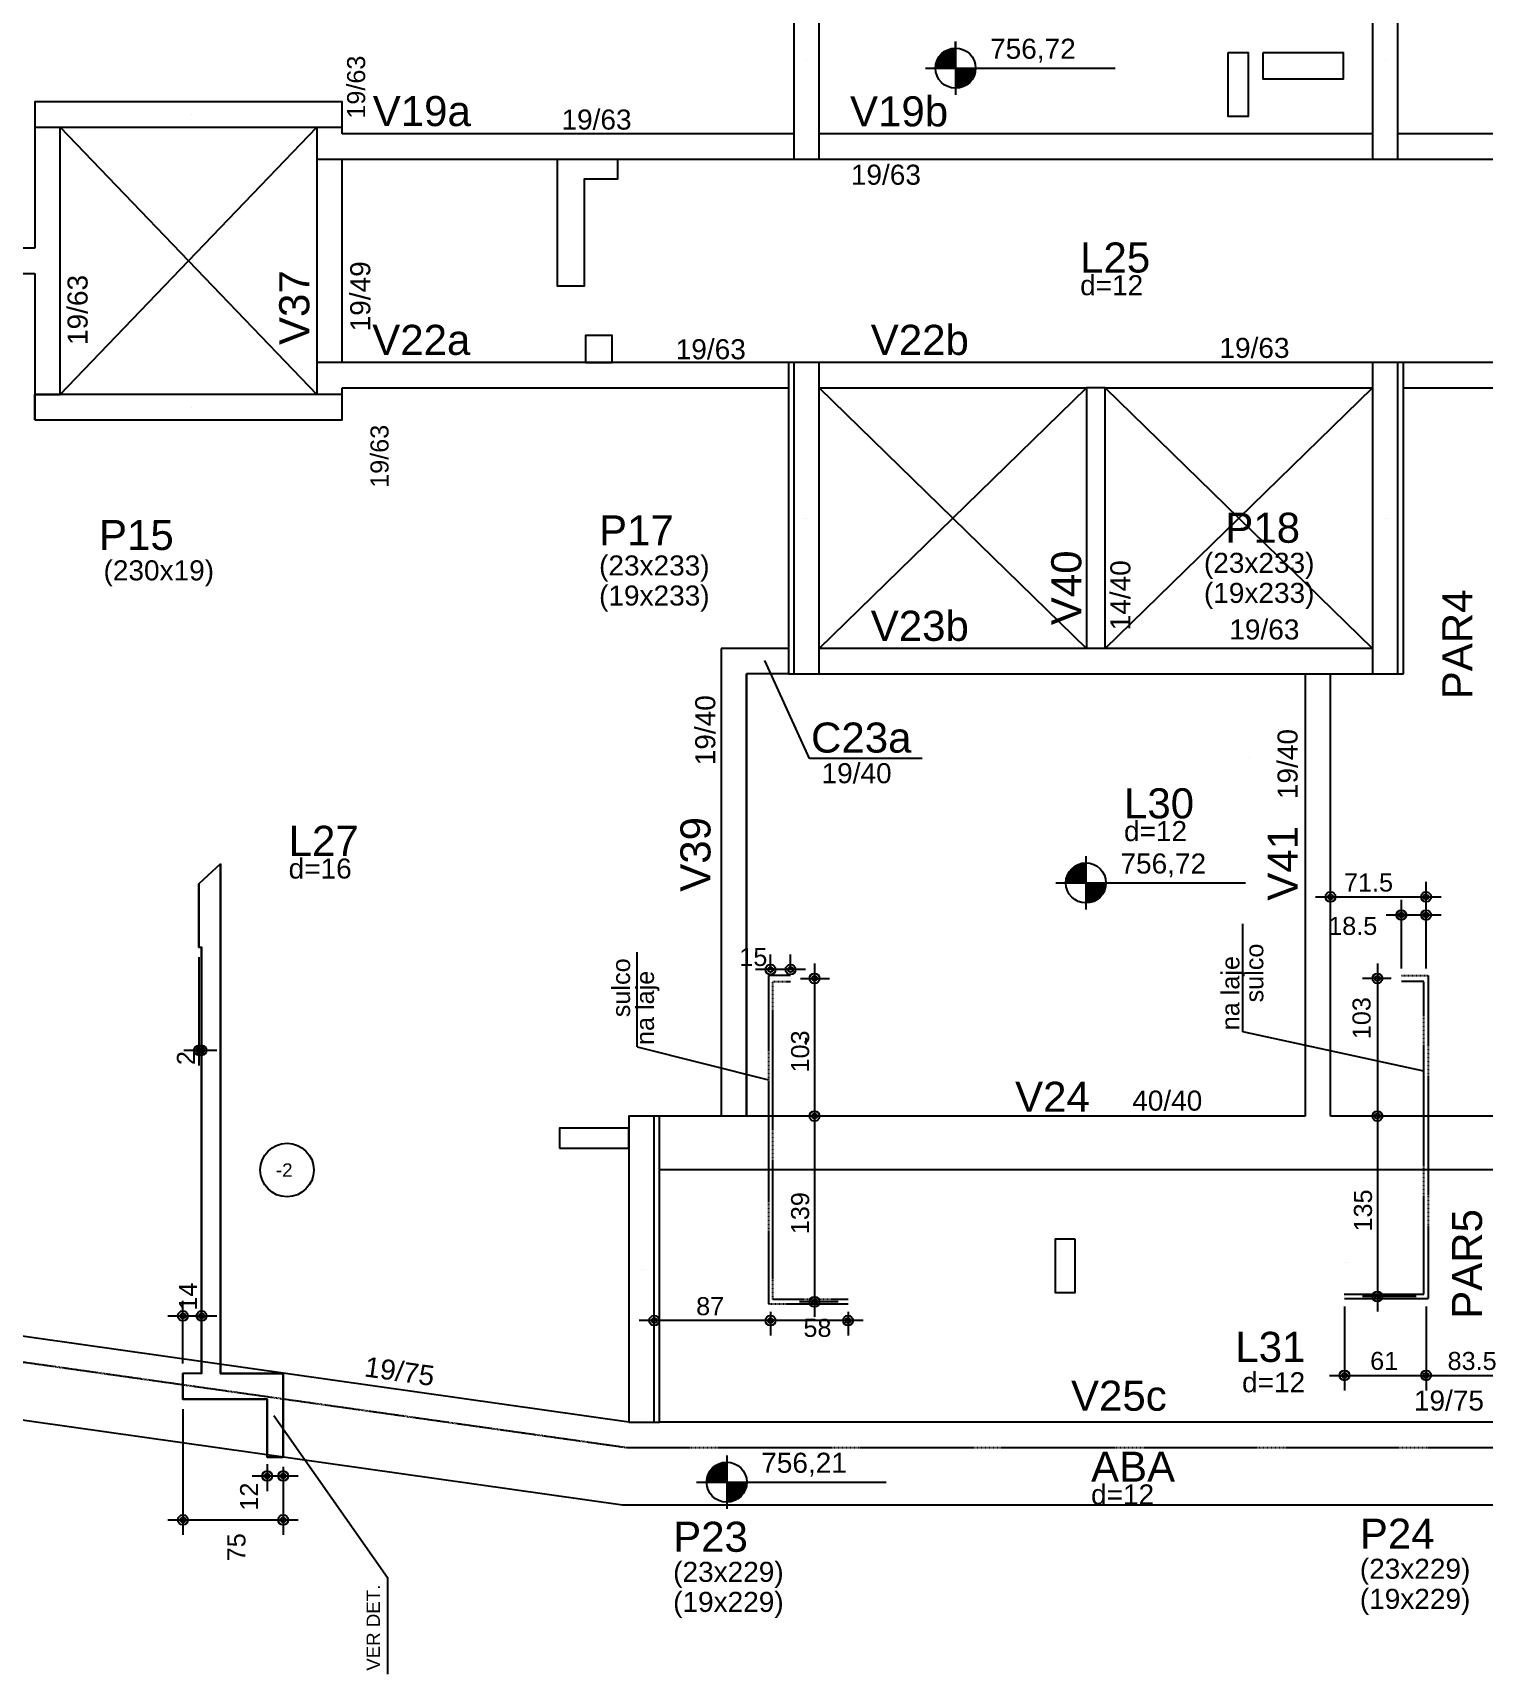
# Model space of a CAD drawing. Header units: millimetres. Extents: x 36428 to 40439, y 1072 to 6380.
# Drawn here: x 37424 to 38510, y 1879 to 3107 of the extents above; entities that cross this region are included whole.
import ezdxf

# ---------------------------------------------------------------- set-up
doc = ezdxf.new("R2010")
doc.units = ezdxf.units.MM
doc.linetypes.add('ESTILO_TQS_0001', pattern=[1, 0.7, -0.3])
for name, color, linetype in [('1', 4, 'Continuous'), ('10', 13, 'Continuous'), ('11', 22, 'Continuous'), ('12', 3, 'Continuous'), ('13', 76, 'Continuous'), ('18', 9, 'Continuous'), ('201', 7, 'ESTILO_TQS_0001'), ('211', 7, 'ESTILO_TQS_0001'), ('241', 12, 'Continuous'), ('242', 3, 'Continuous'), ('26', 1, 'Continuous'), ('27', 10, 'Continuous'), ('3', 2, 'Continuous'), ('30', 15, 'Continuous'), ('4', 1, 'Continuous'), ('42', 7, 'Continuous'), ('8', 5, 'Continuous'), ('9', 3, 'Continuous')]:
    doc.layers.add(name, color=color, linetype=linetype)
doc.styles.get("Standard").update_dxf_attribs({"font": 'arial.ttf'})

msp = doc.modelspace()

# ---------------------------------------------------------------- linework, layer by layer
for p, q in [((38114.71, 3095.75), (38114.71, 3100.75)), ((38114.71, 3100.75), (38114.71, 3060.75)), ((38092.21, 3080.75), (38234.12, 3080.75)), ((38212.29, 2491.05), (38212.29, 2451.05)), ((38189.79, 2471.05), (38331.7, 2471.05)), ((38002.94, 2350.17), (38002.94, 2355.17)), ((37943.49, 2042.61), (37943.49, 2002.61)), ((37920.99, 2022.61), (38062.9, 2022.61))]:
    msp.add_line(p, q)
for centre in [(38114.71, 3080.75), (38212.29, 2471.05), (37943.49, 2022.61)]:
    msp.add_circle(centre, 15)
at = {"layer": '1'}
for p, q in [((37425.78, 3055.58), (37425.78, 3055.58)), ((37425.78, 3055.58), (37425.78, 3036.58)), ((37425.78, 3036.58), (37444.78, 3036.58)), ((37655.78, 3031.58), (37655.78, 3036.58)), ((37655.78, 2836.58), (37655.78, 2841.58)), ((37425.78, 2836.58), (37444.78, 2836.58)), ((37425.78, 2817.58), (37425.78, 2836.58)), ((37425.78, 2817.58), (37425.78, 2817.58)), ((37989.78, 2646.58), (37939.28, 2646.58)), ((37989.78, 2627.58), (37958.28, 2627.58)), ((37958.28, 2627.58), (37958.28, 2296.58)), ((36516.28, 2196.76), (37865.53, 2005.58)), ((37870.28, 2067.52), (37168.28, 2166.99)), ((37865.53, 2005.58), (38574.03, 2005.58))]:
    msp.add_line(p, q, dxfattribs=at)
for points in [[(37425.78, 3036.58), (37425.78, 2946.08)], [(37444.78, 2936.58), (37444.78, 3036.58)], [(37636.78, 3036.58), (37636.78, 3027.08)], [(37636.78, 3027.08), (37636.78, 2851.08)], [(37993.78, 3031.58), (37655.78, 3031.58)], [(38426.78, 3031.58), (38012.78, 3031.58)], [(38783.78, 3031.58), (38445.78, 3031.58)], [(37636.78, 3012.58), (37993.78, 3012.58)], [(37655.78, 2860.58), (37655.78, 3012.58)], [(38012.78, 3012.58), (38426.78, 3012.58)], [(38445.78, 3012.58), (38802.78, 3012.58)], [(37425.78, 2946.08), (37156.78, 2946.08)], [(37444.78, 2836.58), (37444.78, 2936.58)], [(37156.78, 2927.08), (37425.78, 2927.08)], [(37425.78, 2927.08), (37425.78, 2836.58)], [(37989.78, 2860.58), (37636.78, 2860.58)], [(37636.78, 2851.08), (37636.78, 2836.58)], [(38219.28, 2860.58), (38012.78, 2860.58)], [(38426.78, 2860.58), (38219.28, 2860.58)], [(38802.78, 2860.58), (38449.78, 2860.58)], [(37655.78, 2841.58), (37989.78, 2841.58)], [(38012.78, 2841.58), (38212.78, 2841.58)], [(38212.78, 2841.58), (38212.78, 2646.58)], [(38226.78, 2841.58), (38212.78, 2841.58)], [(38226.78, 2841.58), (38426.78, 2841.58)], [(38226.78, 2646.58), (38226.78, 2841.58)], [(38449.78, 2841.58), (38783.78, 2841.58)], [(37939.28, 2646.58), (37939.28, 2399.08)], [(38053.78, 2646.58), (38012.78, 2646.58)], [(38212.78, 2646.58), (38053.78, 2646.58)], [(38226.78, 2646.58), (38212.78, 2646.58)], [(38385.78, 2646.58), (38226.78, 2646.58)], [(38426.78, 2646.58), (38385.78, 2646.58)], [(37958.28, 2408.58), (37958.28, 2627.58)], [(38012.78, 2627.58), (38219.28, 2627.58)], [(38219.28, 2627.58), (38395.28, 2627.58)], [(38376.28, 2627.58), (38376.28, 2408.58)], [(38395.28, 2627.58), (38426.78, 2627.58)], [(38395.28, 2399.08), (38395.28, 2627.58)], [(37958.28, 2296.58), (37958.28, 2408.58)], [(38376.28, 2408.58), (38376.28, 2296.58)], [(37939.28, 2399.08), (37939.28, 2296.58)], [(38395.28, 2296.58), (38395.28, 2399.08)], [(37939.28, 2296.58), (37893.28, 2296.58)], [(38219.78, 2296.58), (37939.28, 2296.58)], [(38376.28, 2296.58), (38219.78, 2296.58)], [(38546.78, 2296.58), (38395.28, 2296.58)], [(37893.28, 2256.58), (38053.78, 2256.58)], [(38053.78, 2256.58), (38210.28, 2256.58)], [(38210.28, 2256.58), (38385.78, 2256.58)], [(38385.78, 2256.58), (38546.78, 2256.58)], [(37881.78, 2067.58), (37881.78, 2067.58)], [(38210.28, 2067.58), (37893.28, 2067.58)], [(38546.78, 2067.58), (38210.28, 2067.58)]]:
    msp.add_lwpolyline(points, dxfattribs=at)
at = {"layer": '18'}
for p, q in [((37564.62, 2485.34), (37564.62, 2103.89)), ((37548.62, 2423.08), (37548.62, 2470.34)), ((37550.62, 2103.89), (37550.62, 2423.08)), ((37536.62, 2084.7), (37536.62, 2103.89)), ((37550.62, 2103.89), (37536.62, 2103.89)), ((37550.62, 2103.89), (37550.62, 2103.89)), ((37564.62, 2103.89), (37611.62, 2103.89)), ((37611.62, 2103.89), (37611.62, 2041.27)), ((37599.62, 2084.7), (37536.62, 2084.7)), ((37599.62, 2041.27), (37599.62, 2084.7)), ((37611.62, 2041.27), (37599.62, 2041.27))]:
    msp.add_line(p, q, dxfattribs=at)
at = {"layer": '201', "linetype": 'ESTILO_TQS_0001'}
msp.add_line((37156.78, 2149.43), (37868.57, 2048.58), dxfattribs=at)
at = {"layer": '201'}
msp.add_line((38219.78, 2048.58), (38569.28, 2048.58), dxfattribs=at)
at = {"layer": '201', "linetype": 'ESTILO_TQS_0001'}
for points in [[(37868.57, 2048.58), (37881.78, 2048.58)], [(37881.78, 2048.58), (38219.78, 2048.58)]]:
    msp.add_lwpolyline(points, dxfattribs=at)
at = {"layer": '211'}
for points in [[(37991.3, 2401.77), (37974.66, 2401.77), (37974.66, 2155.95), (38034.28, 2155.95)], [(38034.28, 2159.2), (37977.91, 2159.2), (37977.91, 2397.38), (37991.27, 2397.38)], [(38448.28, 2401.76), (38468.4, 2401.76), (38468.4, 2159.89), (38405.44, 2159.89)], [(38405.44, 2163.26), (38465.15, 2163.26), (38465.15, 2397.38), (38448.28, 2397.38)]]:
    msp.add_lwpolyline(points, dxfattribs=at)
at = {"layer": '241'}
for p, q in [((37444.78, 3036.58), (37636.78, 2836.58)), ((37444.78, 2836.58), (37636.78, 3036.58)), ((38012.78, 2646.58), (38212.78, 2841.58)), ((38012.78, 2841.58), (38212.78, 2646.58)), ((38226.78, 2646.58), (38426.78, 2841.58)), ((38226.78, 2841.58), (38426.78, 2646.58))]:
    msp.add_line(p, q, dxfattribs=at)
at = {"layer": '242'}
for p, q in [((38003.28, 3087.58), (38003.28, 3087.58)), ((38436.28, 3087.58), (38436.28, 3087.58)), ((37542.78, 3046.08), (37542.78, 3046.08)), ((37542.78, 2827.08), (37542.78, 2827.08)), ((38001.28, 2744.08), (38001.28, 2744.08)), ((38003.28, 2744.08), (38003.28, 2744.08)), ((38436.28, 2744.08), (38436.28, 2744.08)), ((38438.28, 2744.08), (38438.28, 2744.08)), ((38334.49, 2564.74), (38334.49, 2564.74)), ((38406.43, 2186.7), (38406.43, 2186.7)), ((38408.43, 2186.7), (38408.43, 2186.7)), ((37879.78, 2182.08), (37879.78, 2182.08)), ((37881.78, 2182.08), (37881.78, 2182.08))]:
    msp.add_line(p, q, dxfattribs=at)
at = {"layer": '26'}
for p, q in [((38005.52, 2564.05), (37972.08, 2637.55)), ((38089.79, 2564.05), (38005.52, 2564.05)), ((38329.67, 2359.5), (38329.67, 2440.35)), ((37876.49, 2348.47), (37876.49, 2419.32)), ((38465.15, 2330.3), (38329.67, 2359.5)), ((37876.49, 2348.47), (37974.66, 2323.74)), ((37604.62, 2072.58), (37689.59, 1951.35)), ((37689.59, 1951.35), (37689.59, 1878.93))]:
    msp.add_line(p, q, dxfattribs=at)
at = {"layer": '26', "color": 3, "linetype": 'Continuous'}
for p, q in [((38395.28, 2422.82), (38395.28, 2471.81)), ((38466.78, 2407.07), (38466.78, 2471.81)), ((38384.03, 2460.56), (38478.03, 2460.56)), ((38448.28, 2407.07), (38448.28, 2458.28)), ((38466.78, 2407.08), (38466.78, 2458.28)), ((38478.03, 2447.03), (38437.03, 2447.03)), ((37548.62, 2423.08), (37548.62, 2423.08)), ((37550.62, 2423.08), (37550.62, 2423.08)), ((37548.62, 2415.58), (37548.62, 2334.51)), ((37550.62, 2415.58), (37550.62, 2334.51)), ((37976.28, 2407.08), (37976.28, 2417.43)), ((37991.28, 2407.08), (37991.28, 2417.43)), ((38009.21, 2410.83), (38009.21, 2285.33)), ((38395.28, 2415.32), (38395.28, 2415.32)), ((38430.35, 2410.82), (38430.35, 2285.33)), ((38002.53, 2406.18), (37965.03, 2406.18)), ((37976.28, 2399.58), (37976.28, 2399.58)), ((37991.28, 2399.58), (37991.28, 2399.58)), ((37991.28, 2399.58), (37991.28, 2399.58)), ((37998.78, 2399.58), (38020.46, 2399.58)), ((38440.78, 2399.57), (38419.1, 2399.57)), ((38448.28, 2399.57), (38448.28, 2399.57)), ((38448.28, 2399.57), (38448.28, 2399.57)), ((38466.78, 2399.58), (38466.78, 2399.58)), ((38466.78, 2399.57), (38466.78, 2399.57)), ((37561.87, 2345.76), (37537.37, 2345.76)), ((38009.21, 2307.83), (38009.21, 2146.33)), ((38430.35, 2307.83), (38430.35, 2150.33)), ((38001.98, 2296.58), (37997.96, 2296.58)), ((38016.24, 2296.58), (37997.96, 2296.58)), ((38009.48, 2296.58), (38009.48, 2296.58)), ((38023.74, 2296.58), (38023.74, 2296.58)), ((38426.6, 2296.58), (38419.1, 2296.58)), ((38430.35, 2296.58), (38430.35, 2296.58)), ((38434.1, 2296.58), (38434.1, 2296.58)), ((37536.62, 2111.39), (37536.62, 2158.25)), ((37550.62, 2145.63), (37550.62, 2158.25)), ((37889.28, 2150.88), (37889.28, 2154.77)), ((37976.28, 2157.58), (37976.28, 2157.58)), ((37976.28, 2157.58), (37976.28, 2157.58)), ((37976.28, 2150.08), (37976.28, 2132.27)), ((37976.28, 2150.08), (37976.28, 2132.27)), ((38026.78, 2157.58), (37997.96, 2157.58)), ((38034.28, 2157.58), (38034.28, 2157.58)), ((38034.28, 2157.58), (38034.28, 2157.58)), ((38034.28, 2150.08), (38034.28, 2132.27)), ((38405.78, 2161.63), (38405.78, 2161.63)), ((38405.78, 2154.13), (38405.78, 2091.28)), ((38459.28, 2161.58), (38419.1, 2161.58)), ((38466.78, 2161.58), (38466.78, 2161.58)), ((38466.78, 2161.58), (38466.78, 2161.58)), ((38466.78, 2161.58), (38466.78, 2161.58)), ((38466.78, 2154.08), (38466.78, 2091.28)), ((38466.78, 2154.08), (38466.78, 2091.28)), ((37525.37, 2147), (37561.87, 2147)), ((37550.62, 2138.13), (37550.62, 2138.13)), ((37987.53, 2143.52), (37878.03, 2143.52)), ((37889.28, 2143.38), (37889.28, 2143.38)), ((38045.53, 2143.52), (37965.03, 2143.52)), ((37536.62, 2103.89), (37536.62, 2103.89)), ((38394.53, 2102.53), (38478.03, 2102.53)), ((38455.53, 2102.53), (38561.53, 2102.53)), ((37536.62, 2084.7), (37536.62, 2084.7)), ((37536.62, 2077.2), (37536.62, 1983.14)), ((37599.62, 2043.54), (37599.62, 2043.54)), ((37611.62, 2041.55), (37611.62, 2041.55)), ((37611.62, 2041.27), (37611.62, 2041.27)), ((37588.37, 2027.24), (37622.87, 2027.24)), ((37599.62, 2036.04), (37599.62, 2015.99)), ((37611.62, 2034.05), (37611.62, 2015.99)), ((37611.62, 2033.77), (37611.62, 1983.14)), ((37525.37, 1994.39), (37622.87, 1994.39))]:
    msp.add_line(p, q, dxfattribs=at)
for centre, radius in [((38395.28, 2460.56), 3.75), ((38395.28, 2460.56), 1.87), ((38466.78, 2460.56), 3.75), ((38466.78, 2460.56), 1.87), ((38448.28, 2447.03), 3.75), ((38448.28, 2447.03), 1.87), ((38466.78, 2447.03), 3.75), ((38466.78, 2447.03), 1.87), ((37976.28, 2406.18), 3.75), ((37976.28, 2406.18), 1.87), ((37991.28, 2406.18), 3.75), ((37991.28, 2406.18), 1.87), ((38009.21, 2399.58), 3.75), ((38009.21, 2399.58), 1.87), ((38430.35, 2399.57), 3.75), ((38430.35, 2399.57), 1.87), ((37548.62, 2345.76), 3.75), ((37548.62, 2345.76), 1.87), ((37550.62, 2345.76), 3.75), ((37550.62, 2345.76), 1.87), ((38009.21, 2296.58), 3.75), ((38009.21, 2296.58), 3.75), ((38009.21, 2296.58), 1.87), ((38009.21, 2296.58), 1.87), ((38430.35, 2296.58), 3.75), ((38430.35, 2296.58), 3.75), ((38430.35, 2296.58), 1.87), ((38430.35, 2296.58), 1.87), ((38430.35, 2161.58), 3.75), ((38430.35, 2161.58), 1.87), ((37536.62, 2147), 3.75), ((37550.62, 2147), 3.75), ((38009.21, 2157.58), 3.75), ((38009.21, 2157.58), 1.87), ((37536.62, 2147), 1.87), ((37550.62, 2147), 1.87), ((37889.28, 2143.52), 3.75), ((37889.28, 2143.52), 1.87), ((37976.28, 2143.52), 3.75), ((37976.28, 2143.52), 3.75), ((37976.28, 2143.52), 1.87), ((37976.28, 2143.52), 1.87), ((38034.28, 2143.52), 3.75), ((38034.28, 2143.52), 1.87), ((38405.78, 2102.53), 3.75), ((38405.78, 2102.53), 1.87), ((38466.78, 2102.53), 3.75), ((38466.78, 2102.53), 3.75), ((38466.78, 2102.53), 1.87), ((38466.78, 2102.53), 1.87), ((37599.62, 2027.24), 3.75), ((37599.62, 2027.24), 1.87), ((37611.62, 2027.24), 3.75), ((37611.62, 2027.24), 1.87), ((37536.62, 1994.39), 3.75), ((37536.62, 1994.39), 1.87), ((37611.62, 1994.39), 3.75), ((37611.62, 1994.39), 1.87)]:
    msp.add_circle(centre, radius, dxfattribs=at)
at = {"layer": '26'}
msp.add_circle((37614.53, 2256.18), 20, dxfattribs=at)
at = {"layer": '27'}
for points in [[(38114.71, 3080.75), (38111.67, 3095.43), (38110.29, 3095.08)], [(38114.71, 3080.75), (38112.85, 3095.63), (38111.67, 3095.43)], [(38114.71, 3080.75), (38114.71, 3095.75), (38112.85, 3095.63)], [(38114.71, 3080.75), (38099.88, 3082.98), (38099.75, 3081.77)], [(38114.71, 3080.75), (38100.01, 3083.72), (38099.88, 3082.98)], [(38114.71, 3080.75), (38100.23, 3084.66), (38100.01, 3083.72)], [(38114.71, 3080.75), (38100.67, 3086.02), (38100.23, 3084.66)], [(38114.71, 3080.75), (38101.28, 3087.43), (38100.67, 3086.02)], [(38114.71, 3080.75), (38101.86, 3088.48), (38101.28, 3087.43)], [(38114.71, 3080.75), (38102.5, 3089.46), (38101.86, 3088.48)], [(38114.71, 3080.75), (38103.69, 3090.92), (38102.5, 3089.46)], [(38114.71, 3080.75), (38104.51, 3091.74), (38103.69, 3090.92)], [(38114.71, 3080.75), (38105.07, 3092.24), (38104.51, 3091.74)], [(38114.71, 3080.75), (38105.75, 3092.78), (38105.07, 3092.24)], [(38114.71, 3080.75), (38106.35, 3093.2), (38105.75, 3092.78)], [(38114.71, 3080.75), (38107.12, 3093.69), (38106.35, 3093.2)], [(38114.71, 3080.75), (38107.8, 3094.06), (38107.12, 3093.69)], [(38114.71, 3080.75), (38108.7, 3094.49), (38107.8, 3094.06)], [(38114.71, 3080.75), (38109.2, 3094.7), (38108.7, 3094.49)], [(38114.71, 3080.75), (38110.29, 3095.08), (38109.2, 3094.7)], [(38114.71, 3080.75), (38099.74, 3081.68), (38099.71, 3080.75)], [(38114.71, 3080.75), (38099.71, 3080.75), (38114.71, 3080.75)], [(38114.71, 3080.75), (38099.75, 3081.77), (38099.74, 3081.68)], [(38114.71, 3080.75), (38129.71, 3080.75), (38129.59, 3078.89)], [(38114.71, 3080.75), (38129.59, 3078.89), (38129.4, 3077.7)], [(38114.71, 3080.75), (38129.4, 3077.7), (38129.04, 3076.33)], [(38114.71, 3080.75), (38129.04, 3076.33), (38128.66, 3075.23)], [(38114.71, 3080.75), (38128.66, 3075.23), (38128.45, 3074.74)], [(38114.71, 3080.75), (38128.45, 3074.74), (38128.03, 3073.84)], [(38114.71, 3080.75), (38128.03, 3073.84), (38127.65, 3073.16)], [(38114.71, 3080.75), (38127.65, 3073.16), (38127.16, 3072.38)], [(38114.71, 3080.75), (38127.16, 3072.38), (38126.74, 3071.79)], [(38114.71, 3080.75), (38126.74, 3071.79), (38126.21, 3071.11)], [(38114.71, 3080.75), (38126.21, 3071.11), (38125.71, 3070.55)], [(38114.71, 3080.75), (38125.71, 3070.55), (38124.89, 3069.73)], [(38114.71, 3080.75), (38124.89, 3069.73), (38123.42, 3068.53)], [(38114.71, 3080.75), (38123.42, 3068.53), (38122.44, 3067.89)], [(38114.71, 3080.75), (38122.44, 3067.89), (38121.39, 3067.32)], [(38114.71, 3080.75), (38121.39, 3067.32), (38119.99, 3066.7)], [(38114.71, 3080.75), (38119.99, 3066.7), (38118.63, 3066.27)], [(38114.71, 3080.75), (38118.63, 3066.27), (38117.68, 3066.04)], [(38114.71, 3080.75), (38117.68, 3066.04), (38116.94, 3065.91)], [(38114.71, 3080.75), (38116.94, 3065.91), (38115.74, 3065.78)], [(38114.71, 3080.75), (38115.74, 3065.78), (38115.64, 3065.78)], [(38114.71, 3080.75), (38115.64, 3065.78), (38114.71, 3065.75)], [(38114.71, 3080.75), (38114.71, 3065.75), (38114.71, 3080.75)], [(38212.29, 2471.05), (38201.27, 2481.22), (38200.07, 2479.76)], [(38212.29, 2471.05), (38202.08, 2482.05), (38201.27, 2481.22)], [(38212.29, 2471.05), (38202.65, 2482.54), (38202.08, 2482.05)], [(38212.29, 2471.05), (38203.33, 2483.08), (38202.65, 2482.54)], [(38212.29, 2471.05), (38203.92, 2483.5), (38203.33, 2483.08)], [(38212.29, 2471.05), (38204.7, 2483.99), (38203.92, 2483.5)], [(38212.29, 2471.05), (38205.38, 2484.36), (38204.7, 2483.99)], [(38212.29, 2471.05), (38206.28, 2484.79), (38205.38, 2484.36)], [(38212.29, 2471.05), (38206.77, 2485), (38206.28, 2484.79)], [(38212.29, 2471.05), (38207.87, 2485.38), (38206.77, 2485)], [(38212.29, 2471.05), (38209.24, 2485.74), (38207.87, 2485.38)], [(38212.29, 2471.05), (38210.43, 2485.93), (38209.24, 2485.74)], [(38212.29, 2471.05), (38212.29, 2486.05), (38210.43, 2485.93)], [(38212.29, 2471.05), (38197.32, 2471.98), (38197.29, 2471.05)], [(38212.29, 2471.05), (38197.29, 2471.05), (38212.29, 2471.05)], [(38212.29, 2471.05), (38197.45, 2473.28), (38197.32, 2472.07)], [(38212.29, 2471.05), (38197.32, 2472.07), (38197.32, 2471.98)], [(38212.29, 2471.05), (38197.58, 2474.02), (38197.45, 2473.28)], [(38212.29, 2471.05), (38197.81, 2474.96), (38197.58, 2474.02)], [(38212.29, 2471.05), (38198.24, 2476.32), (38197.81, 2474.96)], [(38212.29, 2471.05), (38198.86, 2477.73), (38198.24, 2476.32)], [(38212.29, 2471.05), (38199.43, 2478.78), (38198.86, 2477.73)], [(38212.29, 2471.05), (38200.07, 2479.76), (38199.43, 2478.78)], [(38212.29, 2471.05), (38227.29, 2471.05), (38227.17, 2469.19)], [(38212.29, 2471.05), (38227.17, 2469.19), (38226.97, 2468)], [(38212.29, 2471.05), (38226.97, 2468), (38226.62, 2466.63)], [(38212.29, 2471.05), (38226.62, 2466.63), (38226.24, 2465.53)], [(38212.29, 2471.05), (38226.24, 2465.53), (38226.03, 2465.04)], [(38212.29, 2471.05), (38226.03, 2465.04), (38225.6, 2464.14)], [(38212.29, 2471.05), (38225.6, 2464.14), (38225.23, 2463.46)], [(38212.29, 2471.05), (38225.23, 2463.46), (38224.74, 2462.68)], [(38212.29, 2471.05), (38224.74, 2462.68), (38224.32, 2462.09)], [(38212.29, 2471.05), (38224.32, 2462.09), (38223.78, 2461.41)], [(38212.29, 2471.05), (38223.78, 2461.41), (38223.28, 2460.85)], [(38212.29, 2471.05), (38223.28, 2460.85), (38222.46, 2460.03)], [(38212.29, 2471.05), (38222.46, 2460.03), (38221, 2458.84)], [(38212.29, 2471.05), (38221, 2458.84), (38220.02, 2458.19)], [(38212.29, 2471.05), (38220.02, 2458.19), (38218.97, 2457.62)], [(38212.29, 2471.05), (38218.97, 2457.62), (38217.56, 2457.01)], [(38212.29, 2471.05), (38217.56, 2457.01), (38216.2, 2456.57)], [(38212.29, 2471.05), (38216.2, 2456.57), (38215.26, 2456.35)], [(38212.29, 2471.05), (38215.26, 2456.35), (38214.52, 2456.22)], [(38212.29, 2471.05), (38214.52, 2456.22), (38213.31, 2456.08)], [(38212.29, 2471.05), (38213.31, 2456.08), (38213.22, 2456.08)], [(38212.29, 2471.05), (38213.22, 2456.08), (38212.29, 2456.05)], [(38212.29, 2471.05), (38212.29, 2456.05), (38212.29, 2471.05)], [(37943.49, 2022.61), (37929.45, 2027.88), (37929.01, 2026.52)], [(37943.49, 2022.61), (37930.06, 2029.29), (37929.45, 2027.88)], [(37943.49, 2022.61), (37930.64, 2030.34), (37930.06, 2029.29)], [(37943.49, 2022.61), (37931.28, 2031.32), (37930.64, 2030.34)], [(37943.49, 2022.61), (37932.47, 2032.78), (37931.28, 2031.32)], [(37943.49, 2022.61), (37933.29, 2033.61), (37932.47, 2032.78)], [(37943.49, 2022.61), (37933.85, 2034.1), (37933.29, 2033.61)], [(37943.49, 2022.61), (37934.54, 2034.64), (37933.85, 2034.1)], [(37943.49, 2022.61), (37935.13, 2035.06), (37934.54, 2034.64)], [(37943.49, 2022.61), (37935.9, 2035.55), (37935.13, 2035.06)], [(37943.49, 2022.61), (37936.58, 2035.92), (37935.9, 2035.55)], [(37943.49, 2022.61), (37937.48, 2036.35), (37936.58, 2035.92)], [(37943.49, 2022.61), (37937.98, 2036.56), (37937.48, 2036.35)], [(37943.49, 2022.61), (37939.07, 2036.94), (37937.98, 2036.56)], [(37943.49, 2022.61), (37940.45, 2037.3), (37939.07, 2036.94)], [(37943.49, 2022.61), (37941.63, 2037.49), (37940.45, 2037.3)], [(37943.49, 2022.61), (37943.49, 2037.61), (37941.63, 2037.49)], [(37943.49, 2022.61), (37928.52, 2023.54), (37928.49, 2022.61)], [(37943.49, 2022.61), (37928.49, 2022.61), (37943.49, 2022.61)], [(37943.49, 2022.61), (37928.53, 2023.64), (37928.52, 2023.54)], [(37943.49, 2022.61), (37928.66, 2024.84), (37928.53, 2023.64)], [(37943.49, 2022.61), (37928.79, 2025.58), (37928.66, 2024.84)], [(37943.49, 2022.61), (37929.01, 2026.52), (37928.79, 2025.58)], [(37943.49, 2022.61), (37958.49, 2022.61), (37958.38, 2020.75)], [(37943.49, 2022.61), (37958.38, 2020.75), (37958.18, 2019.56)], [(37943.49, 2022.61), (37958.18, 2019.56), (37957.83, 2018.19)], [(37943.49, 2022.61), (37957.83, 2018.19), (37957.44, 2017.09)], [(37943.49, 2022.61), (37957.44, 2017.09), (37957.24, 2016.6)], [(37943.49, 2022.61), (37957.24, 2016.6), (37956.81, 2015.7)], [(37943.49, 2022.61), (37956.81, 2015.7), (37956.43, 2015.02)], [(37943.49, 2022.61), (37956.43, 2015.02), (37955.94, 2014.24)], [(37943.49, 2022.61), (37955.94, 2014.24), (37955.52, 2013.65)], [(37943.49, 2022.61), (37955.52, 2013.65), (37954.99, 2012.97)], [(37943.49, 2022.61), (37954.99, 2012.97), (37954.49, 2012.41)], [(37943.49, 2022.61), (37954.49, 2012.41), (37953.67, 2011.59)], [(37943.49, 2022.61), (37953.67, 2011.59), (37952.2, 2010.4)], [(37943.49, 2022.61), (37952.2, 2010.4), (37951.22, 2009.76)], [(37943.49, 2022.61), (37951.22, 2009.76), (37950.18, 2009.18)], [(37943.49, 2022.61), (37950.18, 2009.18), (37948.77, 2008.57)], [(37943.49, 2022.61), (37948.77, 2008.57), (37947.41, 2008.13)], [(37943.49, 2022.61), (37947.41, 2008.13), (37946.46, 2007.91)], [(37943.49, 2022.61), (37946.46, 2007.91), (37945.73, 2007.78)], [(37943.49, 2022.61), (37945.73, 2007.78), (37944.52, 2007.64)], [(37943.49, 2022.61), (37944.52, 2007.64), (37944.43, 2007.64)], [(37943.49, 2022.61), (37944.43, 2007.64), (37943.49, 2007.61)], [(37943.49, 2022.61), (37943.49, 2007.61), (37943.49, 2022.61)]]:
    msp.add_solid(points, dxfattribs=at)
at = {"layer": '3'}
for points in [[(37993.78, 3012.58), (38012.78, 3012.58), (38012.78, 3162.58), (37993.78, 3162.58), (37993.78, 3012.58)], [(38426.78, 3012.58), (38445.78, 3012.58), (38445.78, 3162.58), (38426.78, 3162.58), (38426.78, 3012.58)], [(37425.78, 3036.58), (37655.78, 3036.58), (37655.78, 3055.58), (37425.78, 3055.58), (37425.78, 3036.58)], [(37993.78, 2627.58), (38012.78, 2627.58), (38012.78, 2860.58), (37993.78, 2860.58), (37993.78, 2627.58)], [(38426.78, 2627.58), (38445.78, 2627.58), (38445.78, 2860.58), (38426.78, 2860.58), (38426.78, 2627.58)], [(37425.78, 2817.58), (37655.78, 2817.58), (37655.78, 2836.58), (37425.78, 2836.58), (37425.78, 2817.58)], [(37870.28, 2067.58), (37889.28, 2067.58), (37889.28, 2296.58), (37870.28, 2296.58), (37870.28, 2067.58)]]:
    msp.add_lwpolyline(points, dxfattribs=at)
at = {"layer": '30'}
msp.add_lwpolyline([(37564.62, 2485.34), (37548.62, 2470.34), (37548.62, 2423.08), (37550.62, 2423.08), (37550.62, 2103.89), (37536.62, 2103.89), (37536.62, 2084.7), (37599.62, 2084.7), (37599.62, 2041.27), (37611.62, 2041.27), (37611.62, 2103.89), (37564.62, 2103.89), (37564.62, 2485.34)], dxfattribs=at)
at = {"layer": '4'}
for p, q in [((38012.78, 2860.58), (37989.78, 2860.58)), ((37989.78, 2860.58), (37989.78, 2627.58)), ((38012.78, 2627.58), (38012.78, 2860.58)), ((38449.78, 2860.58), (38426.78, 2860.58)), ((38426.78, 2860.58), (38426.78, 2627.58)), ((38449.78, 2627.58), (38449.78, 2860.58)), ((37989.78, 2627.58), (38012.78, 2627.58)), ((38426.78, 2627.58), (38449.78, 2627.58)), ((37893.28, 2296.58), (37870.28, 2296.58)), ((37870.28, 2296.58), (37870.28, 2067.58)), ((37893.28, 2067.58), (37893.28, 2296.58)), ((37870.28, 2067.58), (37893.28, 2067.58))]:
    msp.add_line(p, q, dxfattribs=at)
at = {"layer": '42'}
for points in [[(38318.78, 3092.58), (38333.79, 3092.58), (38333.79, 3044.58), (38318.78, 3044.58), (38318.78, 3092.58)], [(38344.78, 3092.58), (38404.79, 3092.58), (38404.79, 3072.58), (38344.78, 3072.58), (38344.78, 3092.58)], [(37816.78, 3012.58), (37861.78, 3012.58), (37861.78, 2997.58), (37836.78, 2997.58), (37836.78, 2917.58), (37816.78, 2917.58), (37816.78, 3012.58)], [(37837.78, 2860.58), (37857.78, 2860.58), (37857.78, 2880.58), (37837.78, 2880.58), (37837.78, 2860.58)], [(37818.28, 2272.58), (37870.28, 2272.58), (37870.28, 2287.58), (37818.28, 2287.58), (37818.28, 2272.58)], [(37818.28, 2272.58), (37870.28, 2272.58), (37870.28, 2287.58), (37818.28, 2287.58), (37818.28, 2272.58)], [(38204.28, 2204.58), (38189.28, 2204.58), (38189.28, 2164.58), (38204.28, 2164.58), (38204.28, 2204.58)]]:
    msp.add_lwpolyline(points, dxfattribs=at)

# ---------------------------------------------------------------- texts
at = {"layer": '10'}
for s, p in [('L25', (38207.93, 2927.83)), ('L30', (38240.76, 2519.35)), ('L27', (37615.71, 2491.31)), ('L31', (38324.08, 2112.62)), ('ABA', (38216.11, 2022.93))]:
    msp.add_text(s, height=22.5, dxfattribs=at).set_placement(p)
at = {"layer": '11'}
for s, height, rotation, p in [('19/63', 13.5, 90, (37672.96, 3042.97)), ('19/63', 15, 90, (37465.29, 2873.6)), ('19/49', 15, 90, (37676.8, 2883.8)), ('19/63', 13.5, 90, (37690.45, 2766.71)), ('14/40', 15, 90, (38245.53, 2660.07)), ('19/40', 15, 90, (37934.94, 2559.09)), ('19/40', 15, 90, (38370.64, 2533.79)), ('19/75', 15, 351.935, (37671.73, 2101.84))]:
    msp.add_text(s, height=height, rotation=rotation, dxfattribs=at).set_placement(p)
for s, p in [('19/63', (37819.87, 3034.79)), ('19/63', (38036.39, 2993.54)), ('19/63', (37905.36, 2862.91)), ('19/63', (38312.17, 2863.92)), ('19/63', (38319.59, 2653.21)), ('19/40', (38014.46, 2545.65)), ('40/40', (38246.9, 2300.63)), ('19/75', (38457.68, 2076.19))]:
    msp.add_text(s, height=15, dxfattribs=at).set_placement(p)
at = {"layer": '12'}
for s, p in [('(23x233)', (37847.99, 2701.11)), ('(23x233)', (38300.57, 2703.09)), ('(230x19)', (37477.21, 2697.45)), ('(19x233)', (37847.99, 2678.61)), ('(19x233)', (38300.57, 2680.59)), ('(23x229)', (38417.23, 1950.3)), ('(23x229)', (37903.43, 1948.01)), ('(19x229)', (37903.43, 1925.51)), ('(19x229)', (38417.23, 1927.8))]:
    msp.add_text(s, height=15, dxfattribs=at).set_placement(p)
at = {"layer": '13'}
for s, p in [('d=12', (38207.93, 2910.83)), ('d=12', (38240.76, 2502.35)), ('d=16', (37615.71, 2474.31)), ('d=12', (38329.1, 2089.88)), ('d=12', (38216.11, 2005.93))]:
    msp.add_text(s, height=15, dxfattribs=at).set_placement(p)
at = {"layer": '26'}
for s, height, p in [('756,72', 15, (38140.55, 3087.78)), ('756,72', 15, (38238.12, 2478.08)), ('-2', 10, (37606.23, 2251.18)), ('756,21', 15, (37969.33, 2029.64))]:
    msp.add_text(s, height=height, dxfattribs=at).set_placement(p)
at = {"layer": '26', "color": 3, "linetype": 'Continuous'}
for s, p in [('71.5', (38405.38, 2464.61)), ('18.5', (38393.56, 2432.13)), ('15', (37952.93, 2408.91)), ('87', (37920.63, 2147.57)), ('58', (38000.89, 2131.36)), ('61', (38424.95, 2106.63)), ('83.5', (38482.88, 2106.58))]:
    msp.add_text(s, height=13.5, dxfattribs=at).set_placement(p)
at = {"layer": '26'}
for s, height, p in [('sulco', 13.5, (38345, 2381.61)), ('sulco', 13.5, (37871.16, 2370.58)), ('na laje', 13.5, (38327.09, 2360.79)), ('na laje', 13.5, (37889.07, 2349.77)), ('VER DET.', 10, (37684.02, 1881.48))]:
    msp.add_text(s, height=height, rotation=90, dxfattribs=at).set_placement(p)
at = {"layer": '26', "color": 3, "linetype": 'Continuous'}
for s, p in [('103', (38425.24, 2354.12)), ('103', (38005.16, 2329.18)), ('2', (37545.62, 2334.72)), ('139', (38005.16, 2208.18)), ('135', (38426.3, 2210.18)), ('14', (37547.17, 2150.94)), ('12', (37592.88, 2001.31)), ('75', (37583.41, 1963.41))]:
    msp.add_text(s, height=13.5, rotation=90, dxfattribs=at).set_placement(p)
at = {"layer": '8'}
for s, p in [('V19a', (37678.66, 3037.41)), ('V19b', (38035.78, 3037.2)), ('V22a', (37678.28, 2866.2)), ('V22b', (38051.28, 2866.2)), ('V23b', (38051.28, 2652.2)), ('C23a', (38006.61, 2568.56)), ('V24', (38159.28, 2299.76)), ('V25c', (38201.11, 2076.07))]:
    msp.add_text(s, height=22.5, dxfattribs=at).set_placement(p)
for s, p in [('V37', (37631.16, 2873.58)), ('V40', (38208.81, 2663.93)), ('PAR4', (38501.34, 2608.48)), ('V39', (37931.35, 2464.44)), ('V41', (38370.83, 2457.78)), ('PAR5', (38508.65, 2144.88))]:
    msp.add_text(s, height=22.5, rotation=90, dxfattribs=at).set_placement(p)
at = {"layer": '9'}
for s, p in [('P15', (37473.85, 2720.2)), ('P17', (37847.99, 2723.61)), ('P18', (38316.57, 2725.59)), ('P23', (37903.43, 1970.51)), ('P24', (38417.23, 1972.8))]:
    msp.add_text(s, height=22.5, dxfattribs=at).set_placement(p)

doc.saveas('drawing.dxf')
